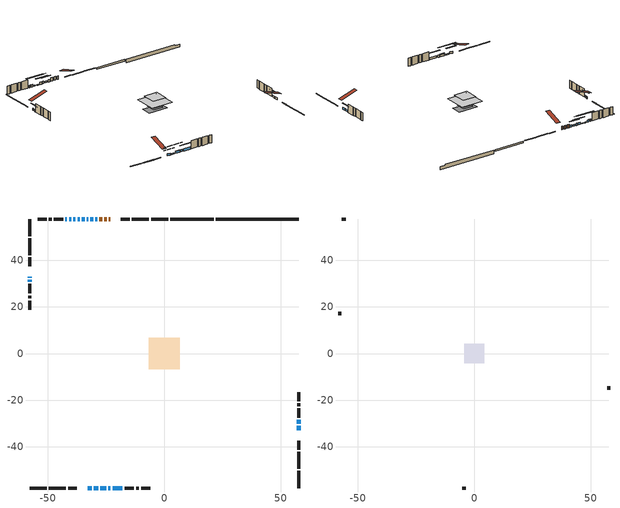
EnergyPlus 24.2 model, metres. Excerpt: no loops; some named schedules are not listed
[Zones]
conditioned space
 floor outside (Floor1 construction): -3.04,-3.04 -3.04,3.04 3.04,3.04 3.04,-3.04 z0.64
 floor adiabatic (Floor4 construction): -3.04,-3.04 -3.04,3.04 3.04,3.04 3.04,-3.04 z0.64
 floor adiabatic (AdiabaticFloorConstruction): -6.68,-6.68 -6.68,6.68 6.68,6.68 6.68,-6.68 z3.08
 floor foundation (Slab1 construction): -5.93,-2.99 -5.93,2.99 5.93,2.99 5.93,-2.99 z-1.49
 floor foundation (Slab2 construction): -3.04,-3.04 -3.04,3.04 3.04,3.04 3.04,-3.04 z-0.37
 wall outside (RimJoist1 construction): 1.67,57.78 -5.64,57.78 / -57.78,-57.78 -50.47,-57.78 / -57.78,57.78 -57.78,50.47 / 57.78,-57.78 57.78,-50.47 z0.64:0.94
 wall outside (RimJoist2 construction): -6.57,57.78 -13.88,57.78 / -49.54,-57.78 -42.23,-57.78 / -57.78,49.54 -57.78,42.23 / 57.78,-49.54 57.78,-42.23 z0.64:0.94
 wall outside (RimJoist3 construction): -14.81,57.78 -18.62,57.78 / -41.31,-57.78 -37.49,-57.78 / -57.78,41.31 -57.78,37.49 / 57.78,-41.31 57.78,-37.49 z0.64:0.94
 wall outside (AdiabaticWallConstruction 1): -23.14,57.78 -23.82,57.78 / -24.75,57.78 -25.78,57.78 / -26.71,57.78 -27.94,57.78 z0.64:2.67
 wall outside (AdiabaticWallConstruction): -57.78,32.97 -57.78,32.58 / 57.78,-32.97 57.78,-31.12 / -28.86,57.78 -29.61,57.78 / -23.99,-57.78 -23.12,-57.78 z0.64:1.86; 57.78,-30.19 57.78,-28.46 / -57.78,31.65 -57.78,30.79 / -32.97,-57.78 -31.24,-57.78 / -40.05,57.78 -40.92,57.78 / -27.51,-57.78 -24.92,-57.78 z0.64:1.81; -30.53,57.78 -31.7,57.78 z0.64:1.61; -32.63,57.78 -33.24,57.78 / -34.17,57.78 -35.39,57.78 / -22.19,-57.78 -17.97,-57.78 z0.64:1.96; -36.32,57.78 -37.26,57.78 / -38.18,57.78 -39.13,57.78 / -30.31,-57.78 -28.44,-57.78 z0.64:1.15; -41.84,57.78 -42.46,57.78 z0.64:1.66
 wall outside (Wall1 construction): -43.38,57.78 -47.4,57.78 / -17.04,-57.78 -13.03,-57.78 / -57.78,29.86 -57.78,25.84 / 57.78,-27.53 57.78,-23.51 z0.64:5.52
 wall outside (Wall2 construction): -48.33,57.78 -49.56,57.78 / -12.1,-57.78 -10.87,-57.78 / -57.78,24.91 -57.78,23.68 / 57.78,-22.58 57.78,-21.35 z0.64:5.52
 wall outside (Wall3 construction): -50.49,57.78 -54.37,57.78 / -9.94,-57.78 -6.06,-57.78 / -57.78,22.75 -57.78,18.88 / 57.78,-20.42 57.78,-16.55 z0.64:5.52
 wall foundation (FoundationWall1 construction): 22.12,57.78,-1.49 22.12,57.78,0.55 54.22,57.78,0.55 54.22,57.78,0.01 57.78,57.78,0.01 57.78,57.78,-1.49
 wall foundation (FoundationWall2 construction): 21.19,57.78 2.6,57.78 z-0.37:0.64
 window (WindowConstruction 10): -57.78,32.97 -57.78,32.58 z0.64:1.86
 window (WindowConstruction 12): 57.78,-32.97 57.78,-31.12 z0.64:1.86
 window (WindowConstruction 13): -28.86,57.78 -29.61,57.78 z0.64:1.86
 window (WindowConstruction 4): 57.78,-30.19 57.78,-28.46 z0.64:1.81
 window (WindowConstruction 5): -30.54,57.78 -31.7,57.78 z0.64:1.61
 window (WindowConstruction 6): -32.63,57.78 -33.24,57.78 z0.64:1.96
 window (WindowConstruction 7): -34.17,57.78 -35.39,57.78 z0.64:1.96
 window (WindowConstruction 8): -57.78,31.65 -57.78,30.79 z0.64:1.81
 window (WindowConstruction 9): -32.97,-57.78 -31.24,-57.78 z0.64:1.81
 window (WindowConstruction 14): -36.32,57.78 -37.26,57.78 z0.64:1.15
 window (WindowConstruction 15): -38.19,57.78 -39.12,57.78 z0.64:1.15
 window (WindowConstruction): -40.05,57.78 -40.92,57.78 z0.64:1.81
 window (WindowConstruction 16): -30.31,-57.78 -28.44,-57.78 z0.64:1.15
 window (WindowConstruction 1): -41.84,57.78 -42.45,57.78 z0.64:1.65
 window (WindowConstruction 2): -27.51,-57.78 -24.92,-57.78 z0.64:1.81
 window (WindowConstruction 11): -23.99,-57.78 -23.12,-57.78 z0.64:1.86
 window (WindowConstruction 3): -22.19,-57.78 -17.97,-57.78 z0.64:1.96
 door (Door): -23.14,57.78 -23.82,57.78 z0.64:2.67
 door (Door 1): -24.75,57.78 -25.78,57.78 z0.64:2.67
 door (Door 2): -26.71,57.78 -27.93,57.78 z0.64:2.67
 ceiling adiabatic (AdiabaticFloorConstruction): 6.68,-6.68 6.68,6.68 -6.68,6.68 -6.68,-6.68 z3.08
attic - vented
 floor to conditioned space (Floor2 construction Reversed): -4.21,-4.21 -4.21,4.21 4.21,4.21 4.21,-4.21 z5.52
 floor to conditioned space (Floor3 construction Reversed): -3.04,-3.04 -3.04,3.04 3.04,3.04 3.04,-3.04 z5.52
 wall outside (Wall4 construction): -55.3,57.78 -56.85,57.78 / -5.13,-57.78 -3.57,-57.78 / -57.78,17.95 -57.78,16.39 / 57.78,-15.62 57.78,-14.06 z0.64:5.52
 roof outside (Roof1 construction): -22.21,57.78,5.52 -22.21,47.66,8.89 -19.55,47.66,8.89 -19.55,57.78,5.52; -33.9,-57.78,5.52 -33.9,-47.66,8.89 -36.57,-47.66,8.89 -36.57,-57.78,5.52; -57.78,33.9,5.52 -47.66,33.9,8.89 -47.66,36.57,8.89 -57.78,36.57,5.52; 57.78,-33.9,5.52 47.66,-33.9,8.89 47.66,-36.57,8.89 57.78,-36.57,5.52
shading: 57.78,-25.88 57.78,-32.77 58.19,-32.77 58.19,-25.88 z4.39; -34.28,57.78 -27.96,57.78 -27.96,58.19 -34.28,58.19 z4.18; -35.82,57.78 -30.05,57.78 -30.05,58.19 -35.82,58.19 z4.54; -37.97,57.78 -31.59,57.78 -31.59,58.19 -37.97,58.19 z4.54; -57.78,28.21 -57.78,34.23 -58.19,34.23 -58.19,28.21 z4.39; -28.66,-57.78 -35.55,-57.78 -35.55,-58.19 -28.66,-58.19 z4.39; -42.37,57.78 -31.21,57.78 -31.21,58.19 -42.37,58.19 z6.26; -44.24,57.78 -33.07,57.78 -33.07,58.19 -44.24,58.19 z6.26; -41.12,57.78 -39.85,57.78 -39.85,58.19 -41.12,58.19 z2.01; -23.32,-57.78 -35.42,-57.78 -35.42,-58.19 -23.32,-58.19 z6.26; -42.66,57.78 -41.64,57.78 -41.64,58.19 -42.66,58.19 z1.86; -24.72,-57.78 -27.71,-57.78 -27.71,-58.19 -24.72,-58.19 z2.01; -15.4,-57.78 -24.77,-57.78 -24.77,-58.19 -15.4,-58.19 z4.54
[Building]
Building 1: Terrain=Suburbs
[Site:Location]
Montreal Intl AP_QC: Latitude {deg}=45.47; Longitude {deg}=-73.74; Time Zone {hr}=-5; Elevation {m}=36; Keep Site Location Information=Yes
[Site:GroundTemperature:Shallow]
2.07863, -0.316383, -0.508184, 0.628371, 5.19101, 9.73239, 13.6695, 16.1636, 16.3755, 14.347, 10.5102, 6.10817
[Site:WaterMainsTemperature]
Calculation Method=Schedule; Temperature Schedule=mains temperature schedule
[Material] Roughness=Rough; Thermal Absorptance=0.9
Name | Thickness {m} | Conductivity {W/m-K} | Density {kg/m3} | Specific Heat {J/kg-K} | Solar Absorptance | Visible Absorptance
asphalt or fiberglass shingles | 0.00635 | 0.162714 | 1121.4 | 1465.45 | 0.4 | 0.4
ceiling loosefill ins | 0.0846667 | 0.0480833 | 16.02 | 1046.75 | 0.7 | 0.7
ceiling loosefill ins 1 | 0.254 | 0.0480833 | 16.02 | 1046.75 | 0.7 | 0.7
ceiling stud and cavity | 0.1397 | 0.0959337 | 65.682 | 1177.47 | 0.7 | 0.7
ceiling stud and cavity 1 | 0.1397 | 0.184076 | 65.682 | 1177.47 | 0.7 | 0.7
concrete 4.0 in. | 0.1016 | 1.803125 | 2242.8 | 837.4 | 0.7 | 0.7
concrete 8.0 in. | 0.2032 | 1.803125 | 2242.8 | 837.4 | 0.7 | 0.7
door material | 0.04445 | 0.053851 | 512.64 | 1214.23 | 0.7 | 0.7
exterior vertical ins | 0.0490699 | 0.029427 | 32.04 | 1214.23 | 0.7 | 0.7
floor covering | 0.0127 | 0.0433444 | 54.468 | 1339.84 | 0.6 | 0.6
floor rigid ins; wall rigid ins | 0.051816 | 0.029427 | 32.04 | 1214.23 | 0.7 | 0.7
floor rigid ins 1; wall rigid ins 1 | 0.512978 | 0.029427 | 32.04 | 1214.23 | 0.7 | 0.7
floor stud and cavity | 0.1397 | 0.101689 | 92.3553 | 1139.71 | 0.7 | 0.7
floor stud and cavity 1 | 0.1397 | 0.117035 | 92.3553 | 1139.71 | 0.7 | 0.7
floor stud and cavity 2 | 0.1397 | 1.75129 | 37.0049 | 1207.88 | 0.7 | 0.7
furniture material conditioned space 1 | 0.1524 | 0.115458 | 640.8 | 1214.23 | 0.6 | 0.6
gypsum board | 0.0127 | 0.160291 | 801 | 837.4 | 0.6 | 0.6
gypsum board 1 | 0.0127 | 0.160291 | 801 | 837.4 | 0.7 | 0.7
osb sheathing 0.5 in. | 0.0127 | 0.115458 | 512.64 | 1214.23 | 0.7 | 0.7
osb sheathing 0.75 in. | 0.01905 | 0.115458 | 512.64 | 1214.23 | 0.7 | 0.7
osb sheathing 2.0 in. | 0.0508 | 0.115458 | 512.64 | 1214.23 | 0.7 | 0.7
rim joist stud and cavity | 0.0508 | 0.0451784 | 125.044 | 1163.47 | 0.6 | 0.6
rim joist stud and cavity 1 | 0.0508 | 0.271007 | 50.32683 | 1063.81 | 0.6 | 0.6
rim joist stud and cavity 2 | 0.0508 | 0.0279127 | 125.044 | 1163.47 | 0.6 | 0.6
wall stud and cavity | 0.1397 | 0.203435 | 139.0536 | 1170.24 | 0.7 | 0.7
wall stud and cavity 1 | 0.1397 | 0.179096 | 139.0536 | 1170.24 | 0.7 | 0.7
wall stud and cavity 2 | 0.1397 | 0.197362 | 139.0536 | 1170.24 | 0.7 | 0.7
wall stud and cavity 3 | 0.0889 | 6.9971 | 50.32683 | 1063.81 | 0.6 | 0.6
wall stud and cavity 4 | 0.0889 | 0.380278 | 52.3479 | 1209.89 | 0.7 | 0.7
wall stud and cavity 5 | 0.0889 | 0.391764 | 83.0341 | 1211.67 | 0.7 | 0.7
wood siding | 0.0254 | 0.102417 | 544.68 | 1172.36 | 0.4 | 0.4
wood siding 1 | 0.00254 | 0.102417 | 544.68 | 1172.36 | 0.4 | 0.4
wood siding 2; wood siding 3; wood siding 4 | 0.0254 | 0.102417 | 544.68 | 1172.36 | 0.7 | 0.7
[WindowMaterial:SimpleGlazingSystem]
Name | U-Factor {W/m2-K} | Solar Heat Gain Coefficient
WindowMaterial | 2.958238 | 0.57
WindowMaterial 1 | 2.992306 | 0.51
WindowMaterial 10 | 4.13188 | 0.66
WindowMaterial 11 | 3.04511 | 0.44
WindowMaterial 12 | 3.01275 | 0.48
WindowMaterial 2 | 2.90827 | 0.64
WindowMaterial 3 | 2.9219 | 0.62
WindowMaterial 4 | 2.95029 | 0.58
WindowMaterial 5 | 2.983789 | 0.53
WindowMaterial 6 | 2.93098 | 0.61
WindowMaterial 7 | 4.33629 | 0.65
WindowMaterial 8 | 4.09497 | 0.66
WindowMaterial 9 | 3.52206 | 0.71
[Construction]
AdiabaticFloorConstruction: floor stud and cavity 2, floor rigid ins 1, osb sheathing 0.75 in., floor covering
AdiabaticWallConstruction: wood siding 3, wall rigid ins 1, wall stud and cavity 4, gypsum board
AdiabaticWallConstruction 1: wood siding 4, wall rigid ins 1, wall stud and cavity 4, gypsum board
Door; Door 1; Door 2: door material
Floor1 construction: floor stud and cavity, floor rigid ins, osb sheathing 0.75 in., floor covering
Floor2 construction Reversed: gypsum board, ceiling stud and cavity, ceiling loosefill ins
Floor3 construction Reversed: gypsum board, ceiling stud and cavity 1, ceiling loosefill ins 1
Floor4 construction: floor stud and cavity 1, floor rigid ins, osb sheathing 0.75 in., floor covering
FoundationWall1 construction: concrete 8.0 in.
FoundationWall2 construction: concrete 8.0 in., gypsum board 1
furniture construction conditioned space 1: furniture material conditioned space 1
PartitionWallConstruction: gypsum board, wall stud and cavity 5, gypsum board
RimJoist1 construction: wood siding 2, osb sheathing 2.0 in., rim joist stud and cavity
RimJoist2 construction: wood siding 2, rim joist stud and cavity 1
RimJoist3 construction: wood siding 2, osb sheathing 2.0 in., rim joist stud and cavity 2
Roof1 construction: asphalt or fiberglass shingles
Slab1 construction; Slab2 construction: concrete 4.0 in.
Wall1 construction: wood siding, wall rigid ins, osb sheathing 0.5 in., wall stud and cavity, gypsum board
Wall2 construction: wood siding, wall rigid ins, osb sheathing 0.5 in., wall stud and cavity 1, gypsum board
Wall3 construction: wood siding, wall rigid ins, osb sheathing 0.5 in., wall stud and cavity 2, gypsum board
Wall4 construction: wood siding 1, wall stud and cavity 3
WindowConstruction; WindowConstruction 2; WindowConstruction 8: WindowMaterial
WindowConstruction 1: WindowMaterial 1
WindowConstruction 10: WindowMaterial 7
WindowConstruction 11: WindowMaterial 8
WindowConstruction 12: WindowMaterial 9
WindowConstruction 13: WindowMaterial 10
WindowConstruction 14; WindowConstruction 16: WindowMaterial 11
WindowConstruction 15: WindowMaterial 12
WindowConstruction 3: WindowMaterial 2
WindowConstruction 4; WindowConstruction 9: WindowMaterial 3
WindowConstruction 5: WindowMaterial 4
WindowConstruction 6: WindowMaterial 5
WindowConstruction 7: WindowMaterial 6
[Zone] Multiplier=1; Part of Total Floor Area=Yes
Name | Volume {m3}
attic - vented | 59.0801
conditioned space | 626.9
[Space]
Name | Zone | Volume {m3}
attic - vented 1 | attic - vented | 59.0801
conditioned space 1 | conditioned space | 626.9
[ZoneInfiltration:EffectiveLeakageArea]
infil attic - vented 1: Zone or Space=attic - vented 1; Schedule=Always On Discrete; Effective Air Leakage Area {cm2}=4316.4; Stack Coefficient=0.000573652; Wind Coefficient=1.61824e-05
[ZoneMixing]
whole house fan mix: Zone or Space=attic - vented; Schedule=Always On Continuous; Design Flow Rate Calculation Method=Flow/Zone; Design Flow Rate {m3/s}=0; Source Zone or Space=conditioned space
[SurfaceProperty:ExposedFoundationPerimeter] Exposed Perimeter Calculation Method=TotalExposedPerimeter
Name | Total Exposed Perimeter {m}
Slab1 | 35.662
Slab2 | 18.593
[InternalMass] Zone or ZoneList=conditioned space; Space or SpaceList=conditioned space 1
Name | Construction | Surface Area {m2}
furniture mass conditioned space 1 | furniture construction conditioned space 1 | 144.294
partition wall mass | PartitionWallConstruction | 323.672
[Lights]
interior lighting: Zone or ZoneList or Space or SpaceList=conditioned space 1; Schedule=interior lighting schedule; Design Level Calculation Method=LightingLevel; Lighting Level {W}=343.2; Return Air Fraction=0; Fraction Radiant=0.6; Fraction Visible=0.2; Fraction Replaceable=1
[People]
occupants: Zone or ZoneList or Space or SpaceList=conditioned space 1; Number of People Schedule=occupants schedule; Number of People Calculation Method=People; Number of People=3; Fraction Radiant=0.314171; Sensible Heat Fraction=0.56303; Activity Level Schedule=occupants activity schedule; Carbon Dioxide Generation Rate {m3/s-W}=0; Enable ASHRAE 55 Comfort Warnings=No; Mean Radiant Temperature Calculation Type=EnclosureAveraged
[ElectricEquipment] Zone or ZoneList or Space or SpaceList=conditioned space 1; Design Level Calculation Method=EquipmentLevel
Name | Schedule | Design Level {W} | Fraction Latent | Fraction Radiant | Fraction Lost
clothes dryer | clothes dryer schedule | 140.772 | 0.015 | 0.081 | 0.85
clothes washer | clothes washer schedule | 32.1985 | 0.03 | 0.162 | 0.7
cooking range | cooking range schedule | 215.147 | 0.08 | 0.432 | 0.2
dishwasher | dishwasher schedule | 66.8632 | 0.3 | 0.18 | 0.4
fridge | fridge schedule | 72.9452 | 0 | 0.6 | 0
mech vent house fan | mech vent house fan schedule | 0.95 | 0 | 0 | 1
mech vent house fan cfis | mech vent house fan cfis schedule | 0 | 0 | 0 | 0
misc plug loads | misc plug loads schedule | 494.7 | 0.045 | 0.513 | 0.1
whole house fan | Always On Discrete | 0 | 0 | 0 | 1
[OtherEquipment] Zone or ZoneList or Space or SpaceList=conditioned space 1; Design Level Calculation Method=EquipmentLevel
Name | Fuel Type | Schedule | Design Level {W} | Fraction Latent | Fraction Radiant | Fraction Lost
clothes dryer 1 | Electricity | clothes dryer schedule | 0 | 0.015 | 0.081 | 0.85
cooking range 1 | Electricity | cooking range schedule | 0 | 0.08 | 0.432 | 0.2
general water use latent | None | general water use schedule | 62.594 | 1 | 0 | 0
general water use sensible | None | general water use schedule | -61.6891 | 0 | 0.6 | 0
mech vent house fan latent load | None | Always On Discrete | 0 | 1 | 0 | 0
mech vent house fan sensible load | None | Always On Discrete | 0 | 0 | 0 | 0
water heater energy adjustment1 | Electricity | Always On Discrete | 0.01 | 0 | 0 | 1
[ZoneInfiltration:DesignFlowRate] Zone or ZoneList or Space or SpaceList=conditioned space 1; Schedule=Always On Discrete; Design Flow Rate Calculation Method=Flow/Zone; Design Flow Rate {m3/s}=0
infil flow; natural vent flow; whole house fan flow
[Foundation:Kiva] Initial Indoor Air Temperature {C}=18; Wall Depth Below Slab {m}=0.2032
Name | Wall Height Above Grade {m} | Custom Block Material Name 1 | Custom Block Depth 1 {m} | Custom Block X Position 1 {m} | Custom Block Z Position 1 {m}
Foundation Kiva 1 | 0.549981
Foundation Kiva 2 | 0.639989 | exterior vertical ins | 1.00999 | 0.2159 | 0
[Foundation:Kiva:Settings]
Soil Conductivity {W/m-K}=0.849921; Soil Density {kg/m3}=1842.3; Soil Specific Heat {J/kg-K}=418.7; Ground Solar Absorptivity=0.9; Ground Thermal Absorptivity=0.9; Ground Surface Roughness {m}=0.03; Far-Field Width {m}=40; Deep-Ground Boundary Condition=ZeroFlux; Deep-Ground Depth {m}=40; Minimum Cell Dimension {m}=0.2; Maximum Cell Growth Coefficient=3; Simulation Timestep=Timestep
[Exterior:Lights]
exterior lighting: Schedule=exterior lighting schedule; Design Level {W}=75.6
[Schedule:Constant]
Name | Hourly Value
Always On Continuous; mech vent house fan schedule; mech vent house fan cfis schedule; Always On Discrete | 1
occupants activity schedule | 117.228
fridge schedule | 0
[Schedule:Week:Daily]
interior lighting schedule Week Rule - Jan1-Jan27: interior lighting schedule day, interior lighting schedule day, interior lighting schedule day, interior lighting schedule day, interior lighting schedule day, interior lighting schedule day, interior lighting schedule day, interior lighting schedule default day, interior lighting schedule default day, interior lighting schedule default day, interior lighting schedule default day, interior lighting schedule default day
interior lighting schedule Week Rule - Jan28-Feb3: interior lighting schedule day, interior lighting schedule day, interior lighting schedule day, interior lighting schedule day, interior lighting schedule day 1, interior lighting schedule day 1, interior lighting schedule day 1, interior lighting schedule default day, interior lighting schedule default day, interior lighting schedule default day, interior lighting schedule default day, interior lighting schedule default day
interior lighting schedule Week Rule - Feb4-Feb24: interior lighting schedule day 1, interior lighting schedule day 1, interior lighting schedule day 1, interior lighting schedule day 1, interior lighting schedule day 1, interior lighting schedule day 1, interior lighting schedule day 1, interior lighting schedule default day, interior lighting schedule default day, interior lighting schedule default day, interior lighting schedule default day, interior lighting schedule default day
interior lighting schedule Week Rule - Feb25-Mar3: interior lighting schedule day 1, interior lighting schedule day 1, interior lighting schedule day 1, interior lighting schedule day 1, interior lighting schedule day 2, interior lighting schedule day 2, interior lighting schedule day 2, interior lighting schedule default day, interior lighting schedule default day, interior lighting schedule default day, interior lighting schedule default day, interior lighting schedule default day
interior lighting schedule Week Rule - Mar4-Mar31: interior lighting schedule day 2, interior lighting schedule day 2, interior lighting schedule day 2, interior lighting schedule day 2, interior lighting schedule day 2, interior lighting schedule day 2, interior lighting schedule day 2, interior lighting schedule default day, interior lighting schedule default day, interior lighting schedule default day, interior lighting schedule default day, interior lighting schedule default day
interior lighting schedule Week Rule - Apr1-Apr28: interior lighting schedule day 3, interior lighting schedule day 3, interior lighting schedule day 3, interior lighting schedule day 3, interior lighting schedule day 3, interior lighting schedule day 3, interior lighting schedule day 3, interior lighting schedule default day, interior lighting schedule default day, interior lighting schedule default day, interior lighting schedule default day, interior lighting schedule default day
interior lighting schedule Week Rule - Apr29-May5: interior lighting schedule day 3, interior lighting schedule day 3, interior lighting schedule day 4, interior lighting schedule day 4, interior lighting schedule day 4, interior lighting schedule day 4, interior lighting schedule day 4, interior lighting schedule default day, interior lighting schedule default day, interior lighting schedule default day, interior lighting schedule default day, interior lighting schedule default day
interior lighting schedule Week Rule - May6-May26: interior lighting schedule day 4, interior lighting schedule day 4, interior lighting schedule day 4, interior lighting schedule day 4, interior lighting schedule day 4, interior lighting schedule day 4, interior lighting schedule day 4, interior lighting schedule default day, interior lighting schedule default day, interior lighting schedule default day, interior lighting schedule default day, interior lighting schedule default day
interior lighting schedule Week Rule - May27-Jun2: interior lighting schedule day 4, interior lighting schedule day 4, interior lighting schedule day 4, interior lighting schedule day 4, interior lighting schedule day 4, interior lighting schedule day 5, interior lighting schedule day 5, interior lighting schedule default day, interior lighting schedule default day, interior lighting schedule default day, interior lighting schedule default day, interior lighting schedule default day
interior lighting schedule Week Rule - Jun3-Jun30: interior lighting schedule day 5, interior lighting schedule day 5, interior lighting schedule day 5, interior lighting schedule day 5, interior lighting schedule day 5, interior lighting schedule day 5, interior lighting schedule day 5, interior lighting schedule default day, interior lighting schedule default day, interior lighting schedule default day, interior lighting schedule default day, interior lighting schedule default day
interior lighting schedule Week Rule - Jul1-Jul28: interior lighting schedule day 6, interior lighting schedule day 6, interior lighting schedule day 6, interior lighting schedule day 6, interior lighting schedule day 6, interior lighting schedule day 6, interior lighting schedule day 6, interior lighting schedule default day, interior lighting schedule default day, interior lighting schedule default day, interior lighting schedule default day, interior lighting schedule default day
interior lighting schedule Week Rule - Jul29-Aug4: interior lighting schedule day 6, interior lighting schedule day 6, interior lighting schedule day 6, interior lighting schedule day 7, interior lighting schedule day 7, interior lighting schedule day 7, interior lighting schedule day 7, interior lighting schedule default day, interior lighting schedule default day, interior lighting schedule default day, interior lighting schedule default day, interior lighting schedule default day
interior lighting schedule Week Rule - Aug5-Aug25: interior lighting schedule day 7, interior lighting schedule day 7, interior lighting schedule day 7, interior lighting schedule day 7, interior lighting schedule day 7, interior lighting schedule day 7, interior lighting schedule day 7, interior lighting schedule default day, interior lighting schedule default day, interior lighting schedule default day, interior lighting schedule default day, interior lighting schedule default day
interior lighting schedule Week Rule - Aug26-Sep1: interior lighting schedule day 7, interior lighting schedule day 7, interior lighting schedule day 7, interior lighting schedule day 7, interior lighting schedule day 7, interior lighting schedule day 7, interior lighting schedule day 8, interior lighting schedule default day, interior lighting schedule default day, interior lighting schedule default day, interior lighting schedule default day, interior lighting schedule default day
interior lighting schedule Week Rule - Sep2-Sep29: interior lighting schedule day 8, interior lighting schedule day 8, interior lighting schedule day 8, interior lighting schedule day 8, interior lighting schedule day 8, interior lighting schedule day 8, interior lighting schedule day 8, interior lighting schedule default day, interior lighting schedule default day, interior lighting schedule default day, interior lighting schedule default day, interior lighting schedule default day
interior lighting schedule Week Rule - Sep30-Oct6: interior lighting schedule day 8, interior lighting schedule day 9, interior lighting schedule day 9, interior lighting schedule day 9, interior lighting schedule day 9, interior lighting schedule day 9, interior lighting schedule day 9, interior lighting schedule default day, interior lighting schedule default day, interior lighting schedule default day, interior lighting schedule default day, interior lighting schedule default day
interior lighting schedule Week Rule - Oct7-Oct27: interior lighting schedule day 9, interior lighting schedule day 9, interior lighting schedule day 9, interior lighting schedule day 9, interior lighting schedule day 9, interior lighting schedule day 9, interior lighting schedule day 9, interior lighting schedule default day, interior lighting schedule default day, interior lighting schedule default day, interior lighting schedule default day, interior lighting schedule default day
interior lighting schedule Week Rule - Oct28-Nov3: interior lighting schedule day 9, interior lighting schedule day 9, interior lighting schedule day 9, interior lighting schedule day 9, interior lighting schedule day 10, interior lighting schedule day 10, interior lighting schedule day 10, interior lighting schedule default day, interior lighting schedule default day, interior lighting schedule default day, interior lighting schedule default day, interior lighting schedule default day
interior lighting schedule Week Rule - Nov4-Nov24: interior lighting schedule day 10, interior lighting schedule day 10, interior lighting schedule day 10, interior lighting schedule day 10, interior lighting schedule day 10, interior lighting schedule day 10, interior lighting schedule day 10, interior lighting schedule default day, interior lighting schedule default day, interior lighting schedule default day, interior lighting schedule default day, interior lighting schedule default day
interior lighting schedule Week Rule - Nov25-Dec1: interior lighting schedule day 10, interior lighting schedule day 10, interior lighting schedule day 10, interior lighting schedule day 10, interior lighting schedule day 10, interior lighting schedule day 10, interior lighting schedule day 11, interior lighting schedule default day, interior lighting schedule default day, interior lighting schedule default day, interior lighting schedule default day, interior lighting schedule default day
interior lighting schedule Week Rule - Dec2-Dec31: interior lighting schedule day 11, interior lighting schedule day 11, interior lighting schedule day 11, interior lighting schedule day 11, interior lighting schedule day 11, interior lighting schedule day 11, interior lighting schedule day 11, interior lighting schedule default day, interior lighting schedule default day, interior lighting schedule default day, interior lighting schedule default day, interior lighting schedule default day
occupants schedule Week Rule - Jan1-Dec31: occupants schedule day, occupants schedule day, occupants schedule day, occupants schedule day, occupants schedule day, occupants schedule day, occupants schedule day, occupants schedule default day, occupants schedule default day, occupants schedule default day, occupants schedule default day, occupants schedule default day
clothes dryer schedule Week Rule - Jan1-Dec31: clothes dryer schedule day, clothes dryer schedule day, clothes dryer schedule day, clothes dryer schedule day, clothes dryer schedule day, clothes dryer schedule day, clothes dryer schedule day, clothes dryer schedule default day, clothes dryer schedule default day, clothes dryer schedule default day, clothes dryer schedule default day, clothes dryer schedule default day
clothes washer schedule Week Rule - Jan1-Dec31: clothes washer schedule day, clothes washer schedule day, clothes washer schedule day, clothes washer schedule day, clothes washer schedule day, clothes washer schedule day, clothes washer schedule day, clothes washer schedule default day, clothes washer schedule default day, clothes washer schedule default day, clothes washer schedule default day, clothes washer schedule default day
cooking range schedule Week Rule - Jan1-Dec31: cooking range schedule day, cooking range schedule day, cooking range schedule day, cooking range schedule day, cooking range schedule day, cooking range schedule day, cooking range schedule day, cooking range schedule default day, cooking range schedule default day, cooking range schedule default day, cooking range schedule default day, cooking range schedule default day
dishwasher schedule Week Rule - Jan1-Dec31: dishwasher schedule day, dishwasher schedule day, dishwasher schedule day, dishwasher schedule day, dishwasher schedule day, dishwasher schedule day, dishwasher schedule day, dishwasher schedule default day, dishwasher schedule default day, dishwasher schedule default day, dishwasher schedule default day, dishwasher schedule default day
misc plug loads schedule Week Rule - Jan1-Dec31: misc plug loads schedule day, misc plug loads schedule day, misc plug loads schedule day, misc plug loads schedule day, misc plug loads schedule day, misc plug loads schedule day, misc plug loads schedule day, misc plug loads schedule default day, misc plug loads schedule default day, misc plug loads schedule default day, misc plug loads schedule default day, misc plug loads schedule default day
general water use schedule Week Rule - Jan1-Dec31: general water use schedule day, general water use schedule day, general water use schedule day, general water use schedule day, general water use schedule day, general water use schedule day, general water use schedule day, general water use schedule default day, general water use schedule default day, general water use schedule default day, general water use schedule default day, general water use schedule default day
exterior lighting schedule Week Rule - Jan1-Jan27: exterior lighting schedule day, exterior lighting schedule day, exterior lighting schedule day, exterior lighting schedule day, exterior lighting schedule day, exterior lighting schedule day, exterior lighting schedule day, exterior lighting schedule default day, exterior lighting schedule default day, exterior lighting schedule default day, exterior lighting schedule default day, exterior lighting schedule default day
exterior lighting schedule Week Rule - Jan28-Feb3: exterior lighting schedule day, exterior lighting schedule day, exterior lighting schedule day, exterior lighting schedule day, exterior lighting schedule day 1, exterior lighting schedule day 1, exterior lighting schedule day 1, exterior lighting schedule default day, exterior lighting schedule default day, exterior lighting schedule default day, exterior lighting schedule default day, exterior lighting schedule default day
exterior lighting schedule Week Rule - Feb4-Feb24: exterior lighting schedule day 1, exterior lighting schedule day 1, exterior lighting schedule day 1, exterior lighting schedule day 1, exterior lighting schedule day 1, exterior lighting schedule day 1, exterior lighting schedule day 1, exterior lighting schedule default day, exterior lighting schedule default day, exterior lighting schedule default day, exterior lighting schedule default day, exterior lighting schedule default day
exterior lighting schedule Week Rule - Feb25-Mar3: exterior lighting schedule day 1, exterior lighting schedule day 1, exterior lighting schedule day 1, exterior lighting schedule day 1, exterior lighting schedule day 2, exterior lighting schedule day 2, exterior lighting schedule day 2, exterior lighting schedule default day, exterior lighting schedule default day, exterior lighting schedule default day, exterior lighting schedule default day, exterior lighting schedule default day
exterior lighting schedule Week Rule - Mar4-Mar31: exterior lighting schedule day 2, exterior lighting schedule day 2, exterior lighting schedule day 2, exterior lighting schedule day 2, exterior lighting schedule day 2, exterior lighting schedule day 2, exterior lighting schedule day 2, exterior lighting schedule default day, exterior lighting schedule default day, exterior lighting schedule default day, exterior lighting schedule default day, exterior lighting schedule default day
exterior lighting schedule Week Rule - Apr1-Apr28: exterior lighting schedule day 3, exterior lighting schedule day 3, exterior lighting schedule day 3, exterior lighting schedule day 3, exterior lighting schedule day 3, exterior lighting schedule day 3, exterior lighting schedule day 3, exterior lighting schedule default day, exterior lighting schedule default day, exterior lighting schedule default day, exterior lighting schedule default day, exterior lighting schedule default day
exterior lighting schedule Week Rule - Apr29-May5: exterior lighting schedule day 3, exterior lighting schedule day 3, exterior lighting schedule day 4, exterior lighting schedule day 4, exterior lighting schedule day 4, exterior lighting schedule day 4, exterior lighting schedule day 4, exterior lighting schedule default day, exterior lighting schedule default day, exterior lighting schedule default day, exterior lighting schedule default day, exterior lighting schedule default day
exterior lighting schedule Week Rule - May6-May26: exterior lighting schedule day 4, exterior lighting schedule day 4, exterior lighting schedule day 4, exterior lighting schedule day 4, exterior lighting schedule day 4, exterior lighting schedule day 4, exterior lighting schedule day 4, exterior lighting schedule default day, exterior lighting schedule default day, exterior lighting schedule default day, exterior lighting schedule default day, exterior lighting schedule default day
exterior lighting schedule Week Rule - May27-Jun2: exterior lighting schedule day 4, exterior lighting schedule day 4, exterior lighting schedule day 4, exterior lighting schedule day 4, exterior lighting schedule day 4, exterior lighting schedule day 5, exterior lighting schedule day 5, exterior lighting schedule default day, exterior lighting schedule default day, exterior lighting schedule default day, exterior lighting schedule default day, exterior lighting schedule default day
exterior lighting schedule Week Rule - Jun3-Jun30: exterior lighting schedule day 5, exterior lighting schedule day 5, exterior lighting schedule day 5, exterior lighting schedule day 5, exterior lighting schedule day 5, exterior lighting schedule day 5, exterior lighting schedule day 5, exterior lighting schedule default day, exterior lighting schedule default day, exterior lighting schedule default day, exterior lighting schedule default day, exterior lighting schedule default day
exterior lighting schedule Week Rule - Jul1-Jul28: exterior lighting schedule day 6, exterior lighting schedule day 6, exterior lighting schedule day 6, exterior lighting schedule day 6, exterior lighting schedule day 6, exterior lighting schedule day 6, exterior lighting schedule day 6, exterior lighting schedule default day, exterior lighting schedule default day, exterior lighting schedule default day, exterior lighting schedule default day, exterior lighting schedule default day
exterior lighting schedule Week Rule - Jul29-Aug4: exterior lighting schedule day 6, exterior lighting schedule day 6, exterior lighting schedule day 6, exterior lighting schedule day 7, exterior lighting schedule day 7, exterior lighting schedule day 7, exterior lighting schedule day 7, exterior lighting schedule default day, exterior lighting schedule default day, exterior lighting schedule default day, exterior lighting schedule default day, exterior lighting schedule default day
[Schedule:Year]
interior lighting schedule: interior lighting schedule Week Rule - Jan1-Jan27, 1, 1, 1, 27, interior lighting schedule Week Rule - Jan28-Feb3, 1, 28, 2, 3, interior lighting schedule Week Rule - Feb4-Feb24, 2, 4, 2, 24, interior lighting schedule Week Rule - Feb25-Mar3, 2, 25, 3, 3, interior lighting schedule Week Rule - Mar4-Mar31, 3, 4, 3, 31, interior lighting schedule Week Rule - Apr1-Apr28, 4, 1, 4, 28, interior lighting schedule Week Rule - Apr29-May5, 4, 29, 5, 5, interior lighting schedule Week Rule - May6-May26, 5, 6, 5, 26, interior lighting schedule Week Rule - May27-Jun2, 5, 27, 6, 2, interior lighting schedule Week Rule - Jun3-Jun30, 6, 3, 6, 30, interior lighting schedule Week Rule - Jul1-Jul28, 7, 1, 7, 28, interior lighting schedule Week Rule - Jul29-Aug4, 7, 29, 8, 4, interior lighting schedule Week Rule - Aug5-Aug25, 8, 5, 8, 25, interior lighting schedule Week Rule - Aug26-Sep1, 8, 26, 9, 1, interior lighting schedule Week Rule - Sep2-Sep29, 9, 2, 9, 29, interior lighting schedule Week Rule - Sep30-Oct6, 9, 30, 10, 6, interior lighting schedule Week Rule - Oct7-Oct27, 10, 7, 10, 27, interior lighting schedule Week Rule - Oct28-Nov3, 10, 28, 11, 3, interior lighting schedule Week Rule - Nov4-Nov24, 11, 4, 11, 24, interior lighting schedule Week Rule - Nov25-Dec1, 11, 25, 12, 1, interior lighting schedule Week Rule - Dec2-Dec31, 12, 2, 12, 31
occupants schedule: occupants schedule Week Rule - Jan1-Dec31, 1, 1, 12, 31
clothes dryer schedule: clothes dryer schedule Week Rule - Jan1-Dec31, 1, 1, 12, 31
clothes washer schedule: clothes washer schedule Week Rule - Jan1-Dec31, 1, 1, 12, 31
cooking range schedule: cooking range schedule Week Rule - Jan1-Dec31, 1, 1, 12, 31
dishwasher schedule: dishwasher schedule Week Rule - Jan1-Dec31, 1, 1, 12, 31
misc plug loads schedule: misc plug loads schedule Week Rule - Jan1-Dec31, 1, 1, 12, 31
general water use schedule: general water use schedule Week Rule - Jan1-Dec31, 1, 1, 12, 31
exterior lighting schedule: exterior lighting schedule Week Rule - Jan1-Jan27, 1, 1, 1, 27, exterior lighting schedule Week Rule - Jan28-Feb3, 1, 28, 2, 3, exterior lighting schedule Week Rule - Feb4-Feb24, 2, 4, 2, 24, exterior lighting schedule Week Rule - Feb25-Mar3, 2, 25, 3, 3, exterior lighting schedule Week Rule - Mar4-Mar31, 3, 4, 3, 31, exterior lighting schedule Week Rule - Apr1-Apr28, 4, 1, 4, 28, exterior lighting schedule Week Rule - Apr29-May5, 4, 29, 5, 5, exterior lighting schedule Week Rule - May6-May26, 5, 6, 5, 26, exterior lighting schedule Week Rule - May27-Jun2, 5, 27, 6, 2, exterior lighting schedule Week Rule - Jun3-Jun30, 6, 3, 6, 30, exterior lighting schedule Week Rule - Jul1-Jul28, 7, 1, 7, 28, exterior lighting schedule Week Rule - Jul29-Aug4, 7, 29, 8, 4, exterior lighting schedule Week Rule - Aug5-Aug25, 8, 5, 8, 25, exterior lighting schedule Week Rule - Aug26-Sep1, 8, 26, 9, 1, exterior lighting schedule Week Rule - Sep2-Sep29, 9, 2, 9, 29, exterior lighting schedule Week Rule - Sep30-Oct6, 9, 30, 10, 6, exterior lighting schedule Week Rule - Oct7-Oct27, 10, 7, 10, 27, exterior lighting schedule Week Rule - Oct28-Nov3, 10, 28, 11, 3, exterior lighting schedule Week Rule - Nov4-Nov24, 11, 4, 11, 24, exterior lighting schedule Week Rule - Nov25-Dec1, 11, 25, 12, 1, exterior lighting schedule Week Rule - Dec2-Dec31, 12, 2, 12, 31
[Schedule:Compact]
mains temperature schedule: Through: 01/01, For: AllDays, Until: 24:00, 6.56833, Through: 01/02, For: AllDays, Until: 24:00, 6.48722, Through: 01/03, For: AllDays, Until: 24:00, 6.40722, Through: 01/04, For: AllDays, Until: 24:00, 6.32889, Through: 01/05, For: AllDays, Until: 24:00, 6.25167, Through: 01/06, For: AllDays, Until: 24:00, 6.17611, Through: 01/07, For: AllDays, Until: 24:00, 6.10222, Through: 01/08, For: AllDays, Until: 24:00, 6.02944, Through: 01/09, For: AllDays, Until: 24:00, 5.95833, Through: 01/10, For: AllDays, Until: 24:00, 5.88889, Through: 01/11, For: AllDays, Until: 24:00, 5.82056, Through: 01/12, For: AllDays, Until: 24:00, 5.75444, Through: 01/13, For: AllDays, Until: 24:00, 5.68944, Through: 01/14, For: AllDays, Until: 24:00, 5.62611, Through: 01/15, For: AllDays, Until: 24:00, 5.56444, Through: 01/16, For: AllDays, Until: 24:00, 5.50444, Through: 01/17, For: AllDays, Until: 24:00, 5.44611, Through: 01/18, For: AllDays, Until: 24:00, 5.38944, Through: 01/19, For: AllDays, Until: 24:00, 5.33389, Through: 01/20, For: AllDays, Until: 24:00, 5.28111, Through: 01/21, For: AllDays, Until: 24:00, 5.22944, Through: 01/22, For: AllDays, Until: 24:00, 5.17944, Through: 01/23, For: AllDays, Until: 24:00, 5.13111, Through: 01/24, For: AllDays, Until: 24:00, 5.085, Through: 01/25, For: AllDays, Until: 24:00, 5.04056, Through: 01/26, For: AllDays, Until: 24:00, 4.99778, Through: 01/27, For: AllDays, Until: 24:00, 4.95667, Through: 01/28, For: AllDays, Until: 24:00, 4.91778, Through: 01/29, For: AllDays, Until: 24:00, 4.88056, Through: 01/30, For: AllDays, Until: 24:00, 4.845, Through: 01/31, For: AllDays, Until: 24:00, 4.81167, Through: 02/01, For: AllDays, Until: 24:00, 4.77944, Through: 02/02, For: AllDays, Until: 24:00, 4.75, Through: 02/03, For: AllDays, Until: 24:00, 4.72167, Through: 02/04, For: AllDays, Until: 24:00, 4.69611, Through: 02/05, For: AllDays, Until: 24:00, 4.67167, Through: 02/06, For: AllDays, Until: 24:00, 4.64944, Through: 02/07, For: AllDays, Until: 24:00, 4.62889, Through: 02/08, For: AllDays, Until: 24:00, 4.61056, Through: 02/09, For: AllDays, Until: 24:00, 4.59389, Through: 02/10, For: AllDays, Until: 24:00, 4.57944, Through: 02/11, For: AllDays, Until: 24:00, 4.56667, Through: 02/12, For: AllDays, Until: 24:00, 4.55611, Through: 02/13, For: AllDays, Until: 24:00, 4.54722, Through: 02/14, For: AllDays, Until: 24:00, 4.54056, Through: 02/15, For: AllDays, Until: 24:00, 4.53556, Through: 02/16, For: AllDays, Until: 24:00, 4.53278, Through: 02/17, For: AllDays, Until: 24:00, 4.53167, Through: 02/18, For: AllDays, Until: 24:00, 4.53278, Through: 02/19, For: AllDays, Until: 24:00, 4.53556, Through: 02/20, For: AllDays, Until: 24:00, 4.54056, Through: 02/21, For: AllDays, Until: 24:00, 4.54722, Through: 02/22, For: AllDays, Until: 24:00, 4.55611, Through: 02/23, For: AllDays, Until: 24:00, 4.56667, Through: 02/24, For: AllDays, Until: 24:00, 4.57944, Through: 02/25, For: AllDays, Until: 24:00, 4.59389, Through: 02/26, For: AllDays, Until: 24:00, 4.61056, Through: 02/27, For: AllDays, Until: 24:00, 4.62889, Through: 02/28, For: AllDays, Until: 24:00, 4.64889, Through: 03/01, For: AllDays, Until: 24:00, 4.67111, Through: 03/02, For: AllDays, Until: 24:00, 4.69556, Through: 03/03, For: AllDays, Until: 24:00, 4.72167, Through: 03/04, For: AllDays, Until: 24:00, 4.74944, Through: 03/05, For: AllDays, Until: 24:00, 4.77944, Through: 03/06, For: AllDays, Until: 24:00, 4.81111, Through: 03/07, For: AllDays, Until: 24:00, 4.84444, Through: 03/08, For: AllDays, Until: 24:00, 4.88, Through: 03/09, For: AllDays, Until: 24:00, 4.91722, Through: 03/10, For: AllDays, Until: 24:00, 4.95611, Through: 03/11, For: AllDays, Until: 24:00, 4.99722, Through: 03/12, For: AllDays, Until: 24:00, 5.04, Through: 03/13, For: AllDays, Until: 24:00, 5.08444, Through: 03/14, For: AllDays, Until: 24:00, 5.13056, Through: 03/15, For: AllDays, Until: 24:00, 5.17889, Through: 03/16, For: AllDays, Until: 24:00, 5.22833, Through: 03/17, For: AllDays, Until: 24:00, 5.28, Through: 03/18, For: AllDays, Until: 24:00, 5.33333, Through: 03/19, For: AllDays, Until: 24:00, 5.38833, Through: 03/20, For: AllDays, Until: 24:00, 5.445, Through: 03/21, For: AllDays, Until: 24:00, 5.50333, Through: 03/22, For: AllDays, Until: 24:00, 5.56333, Through: 03/23, For: AllDays, Until: 24:00, 5.625, Through: 03/24, For: AllDays, Until: 24:00, 5.68833, Through: 03/25, For: AllDays, Until: 24:00, 5.75333, Through: 03/26, For: AllDays, Until: 24:00, 5.81944, Through: 03/27, For: AllDays, Until: 24:00, 5.88778, Through: 03/28, For: AllDays, Until: 24:00, 5.95722, Through: 03/29, For: AllDays, Until: 24:00, 6.02833, Through: 03/30, For: AllDays, Until: 24:00, 6.10111, Through: 03/31, For: AllDays, Until: 24:00, 6.175, Through: 04/01, For: AllDays, Until: 24:00, 6.25056, Through: 04/02, For: AllDays, Until: 24:00, 6.32778, Through: 04/03, For: AllDays, Until: 24:00, 6.40611, Through: 04/04, For: AllDays, Until: 24:00, 6.48556, Through: 04/05, For: AllDays, Until: 24:00, 6.56722, Through: 04/06, For: AllDays, Until: 24:00, 6.64944, Through: 04/07, For: AllDays, Until: 24:00, 6.73333, Through: 04/08, For: AllDays, Until: 24:00, 6.81833, Through: 04/09, For: AllDays, Until: 24:00, 6.905, Through: 04/10, For: AllDays, Until: 24:00, 6.99278, Through: 04/11, For: AllDays, Until: 24:00, 7.08111, Through: 04/12, For: AllDays, Until: 24:00, 7.17167, Through: 04/13, For: AllDays, Until: 24:00, 7.26278, Through: 04/14, For: AllDays, Until: 24:00, 7.355, Through: 04/15, For: AllDays, Until: 24:00, 7.44833, Through: 04/16, For: AllDays, Until: 24:00, 7.54278, Through: 04/17, For: AllDays, Until: 24:00, 7.63889, Through: 04/18, For: AllDays, Until: 24:00, 7.735, Through: 04/19, For: AllDays, Until: 24:00, 7.83278, Through: 04/20, For: AllDays, Until: 24:00, 7.93167, Through: 04/21, For: AllDays, Until: 24:00, 8.03111, Through: 04/22, For: AllDays, Until: 24:00, 8.13167, Through: 04/23, For: AllDays, Until: 24:00, 8.23278, Through: 04/24, For: AllDays, Until: 24:00, 8.335, Through: 04/25, For: AllDays, Until: 24:00, 8.43778, Through: 04/26, For: AllDays, Until: 24:00, 8.54167, Through: 04/27, For: AllDays, Until: 24:00, 8.64611, Through: 04/28, For: AllDays, Until: 24:00, 8.75167, Through: 04/29, For: AllDays, Until: 24:00, 8.85778, Through: 04/30, For: AllDays, Until: 24:00, 8.96444, Through: 05/01, For: AllDays, Until: 24:00, 9.07167, Through: 05/02, For: AllDays, Until: 24:00, 9.17944, Through: 05/03, For: AllDays, Until: 24:00, 9.28778, Through: 05/04, For: AllDays, Until: 24:00, 9.39667, Through: 05/05, For: AllDays, Until: 24:00, 9.50667, Through: 05/06, For: AllDays, Until: 24:00, 9.61667, Through: 05/07, For: AllDays, Until: 24:00, 9.72667, Through: 05/08, For: AllDays, Until: 24:00, 9.83778, Through: 05/09, For: AllDays, Until: 24:00, 9.94889, Through: 05/10, For: AllDays, Until: 24:00, 10.0606, Through: 05/11, For: AllDays, Until: 24:00, 10.1722, Through: 05/12, For: AllDays, Until: 24:00, 10.2844, Through: 05/13, For: AllDays, Until: 24:00, 10.3967, Through: 05/14, For: AllDays, Until: 24:00, 10.5094, Through: 05/15, For: AllDays, Until: 24:00, 10.6222, Through: 05/16, For: AllDays, Until: 24:00, 10.735, Through: 05/17, For: AllDays, Until: 24:00, 10.8478, Through: 05/18, For: AllDays, Until: 24:00, 10.9611, Through: 05/19, For: AllDays, Until: 24:00, 11.0744, Through: 05/20, For: AllDays, Until: 24:00, 11.1872, Through: 05/21, For: AllDays, Until: 24:00, 11.3006, Through: 05/22, For: AllDays, Until: 24:00, 11.4133, Through: 05/23, For: AllDays, Until: 24:00, 11.5267, Through: 05/24, For: AllDays, Until: 24:00, 11.6394, Through: 05/25, For: AllDays, Until: 24:00, 11.7522, Through: 05/26, For: AllDays, Until: 24:00, 11.8644, Through: 05/27, For: AllDays, Until: 24:00, 11.9767, Through: 05/28, For: AllDays, Until: 24:00, 12.0889, Through: 05/29, For: AllDays, Until: 24:00, 12.2006, Through: 05/30, For: AllDays, Until: 24:00, 12.3122, Through: 05/31, For: AllDays, Until: 24:00, 12.4228, Through: 06/01, For: AllDays, Until: 24:00, 12.5339, Through: 06/02, For: AllDays, Until: 24:00, 12.6439, Through: 06/03, For: AllDays, Until: 24:00, 12.7539, Through: 06/04, For: AllDays, Until: 24:00, 12.8628, Through: 06/05, For: AllDays, Until: 24:00, 12.9717, Through: 06/06, For: AllDays, Until: 24:00, 13.08, Through: 06/07, For: AllDays, Until: 24:00, 13.1878, Through: 06/08, For: AllDays, Until: 24:00, 13.2944, Through: 06/09, For: AllDays, Until: 24:00, 13.4011, Through: 06/10, For: AllDays, Until: 24:00, 13.5067, Through: 06/11, For: AllDays, Until: 24:00, 13.6117, Through: 06/12, For: AllDays, Until: 24:00, 13.7156, Through: 06/13, For: AllDays, Until: 24:00, 13.8194, Through: 06/14, For: AllDays, Until: 24:00, 13.9222, Through: 06/15, For: AllDays, Until: 24:00, 14.0239, Through: 06/16, For: AllDays, Until: 24:00, 14.125, Through: 06/17, For: AllDays, Until: 24:00, 14.225, Through: 06/18, For: AllDays, Until: 24:00, 14.3239, Through: 06/19, For: AllDays, Until: 24:00, 14.4222, Through: 06/20, For: AllDays, Until: 24:00, 14.5194, Through: 06/21, For: AllDays, Until: 24:00, 14.6156, Through: 06/22, For: AllDays, Until: 24:00, 14.7106, Through: 06/23, For: AllDays, Until: 24:00, 14.805, Through: 06/24, For: AllDays, Until: 24:00, 14.8978, Through: 06/25, For: AllDays, Until: 24:00, 14.9894, Through: 06/26, For: AllDays, Until: 24:00, 15.0806, Through: 06/27, For: AllDays, Until: 24:00, 15.17, Through: 06/28, For: AllDays, Until: 24:00, 15.2583, Through: 06/29, For: AllDays, Until: 24:00, 15.3456, Through: 06/30, For: AllDays, Until: 24:00, 15.4311, Through: 07/01, For: AllDays, Until: 24:00, 15.5161, Through: 07/02, For: AllDays, Until: 24:00, 15.5989, Through: 07/03, For: AllDays, Until: 24:00, 15.6811, Through: 07/04, For: AllDays, Until: 24:00, 15.7617, Through: 07/05, For: AllDays, Until: 24:00, 15.8411, Through: 07/06, For: AllDays, Until: 24:00, 15.9189, Through: 07/07, For: AllDays, Until: 24:00, 15.995, Through: 07/08, For: AllDays, Until: 24:00, 16.07, Through: 07/09, For: AllDays, Until: 24:00, 16.1433, Through: 07/10, For: AllDays, Until: 24:00, 16.2156, Through: 07/11, For: AllDays, Until: 24:00, 16.2861, Through: 07/12, For: AllDays, Until: 24:00, 16.355, Through: 07/13, For: AllDays, Until: 24:00, 16.4222, Through: 07/14, For: AllDays, Until: 24:00, 16.4878, Through: 07/15, For: AllDays, Until: 24:00, 16.5522, Through: 07/16, For: AllDays, Until: 24:00, 16.615, Through: 07/17, For: AllDays, Until: 24:00, 16.6756, Through: 07/18, For: AllDays, Until: 24:00, 16.735, Through: 07/19, For: AllDays, Until: 24:00, 16.7928, Through: 07/20, For: AllDays, Until: 24:00, 16.8489, Through: 07/21, For: AllDays, Until: 24:00, 16.9028, Through: 07/22, For: AllDays, Until: 24:00, 16.9556, Through: 07/23, For: AllDays, Until: 24:00, 17.0061, Through: 07/24, For: AllDays, Until: 24:00, 17.0556, Through: 07/25, For: AllDays, Until: 24:00, 17.1028, Through: 07/26, For: AllDays, Until: 24:00, 17.1483, Through: 07/27, For: AllDays, Until: 24:00, 17.1917, Through: 07/28, For: AllDays, Until: 24:00, 17.2339, Through: 07/29, For: AllDays, Until: 24:00, 17.2739, Through: 07/30, For: AllDays, Until: 24:00, 17.3122, Through: 07/31, For: AllDays, Until: 24:00, 17.3489, Through: 08/01, For: AllDays, Until: 24:00, 17.3833, Through: 08/02, For: AllDays, Until: 24:00, 17.4161, Through: 08/03, For: AllDays, Until: 24:00, 17.4467, Through: 08/04, For: AllDays, Until: 24:00, 17.4761, Through: 08/05, For: AllDays, Until: 24:00, 17.5028, Through: 08/06, For: AllDays, Until: 24:00, 17.5283, Through: 08/07, For: AllDays, Until: 24:00, 17.5517, Through: 08/08, For: AllDays, Until: 24:00, 17.5728, Through: 08/09, For: AllDays, Until: 24:00, 17.5922, Through: 08/10, For: AllDays, Until: 24:00, 17.61, Through: 08/11, For: AllDays, Until: 24:00, 17.6256, Through: 08/12, For: AllDays, Until: 24:00, 17.6394, Through: 08/13, For: AllDays, Until: 24:00, 17.6511, Through: 08/14, For: AllDays, Until: 24:00, 17.6611, Through: 08/15, For: AllDays, Until: 24:00, 17.6689, Through: 08/16, For: AllDays, Until: 24:00, 17.675, Through: 08/17, For: AllDays, Until: 24:00, 17.6789, Through: 08/18, For: AllDays, Until: 24:00, 17.6811, Through: 08/19, For: AllDays, Until: 24:00, 17.6811, Through: 08/20, For: AllDays, Until: 24:00, 17.6794, Through: 08/21, For: AllDays, Until: 24:00, 17.6756, Through: 08/22, For: AllDays, Until: 24:00, 17.67, Through: 08/23, For: AllDays, Until: 24:00, 17.6622, Through: 08/24, For: AllDays, Until: 24:00, 17.6528, Through: 08/25, For: AllDays, Until: 24:00, 17.6411, Through: 08/26, For: AllDays, Until: 24:00, 17.6278, Through: 08/27, For: AllDays, Until: 24:00, 17.6122, Through: 08/28, For: AllDays, Until: 24:00, 17.595, Through: 08/29, For: AllDays, Until: 24:00, 17.5756, Through: 08/30, For: AllDays, Until: 24:00, 17.5544, Through: 08/31, For: AllDays, Until: 24:00, 17.5311, Through: 09/01, For: AllDays, Until: 24:00, 17.5061, Through: 09/02, For: AllDays, Until: 24:00, 17.4794, Through: 09/03, For: AllDays, Until: 24:00, 17.4506, Through: 09/04, For: AllDays, Until: 24:00, 17.42, Through: 09/05, For: AllDays, Until: 24:00, 17.3878, Through: 09/06, For: AllDays, Until: 24:00, 17.3533, Through: 09/07, For: AllDays, Until: 24:00, 17.3172, Through: 09/08, For: AllDays, Until: 24:00, 17.2789, Through: 09/09, For: AllDays, Until: 24:00, 17.2389, Through: 09/10, For: AllDays, Until: 24:00, 17.1972, Through: 09/11, For: AllDays, Until: 24:00, 17.1539, Through: 09/12, For: AllDays, Until: 24:00, 17.1083, Through: 09/13, For: AllDays, Until: 24:00, 17.0617, Through: 09/14, For: AllDays, Until: 24:00, 17.0128, Through: 09/15, For: AllDays, Until: 24:00, 16.9622, Through: 09/16, For: AllDays, Until: 24:00, 16.9094, Through: 09/17, For: AllDays, Until: 24:00, 16.8556, Through: 09/18, For: AllDays, Until: 24:00, 16.8, Through: 09/19, For: AllDays, Until: 24:00, 16.7422, Through: 09/20, For: AllDays, Until: 24:00, 16.6833, Through: 09/21, For: AllDays, Until: 24:00, 16.6228, Through: 09/22, For: AllDays, Until: 24:00, 16.56, Through: 09/23, For: AllDays, Until: 24:00, 16.4961, Through: 09/24, For: AllDays, Until: 24:00, 16.4306, Through: 09/25, For: AllDays, Until: 24:00, 16.3633, Through: 09/26, For: AllDays, Until: 24:00, 16.295, Through: 09/27, For: AllDays, Until: 24:00, 16.2244, Through: 09/28, For: AllDays, Until: 24:00, 16.1528, Through: 09/29, For: AllDays, Until: 24:00, 16.0794, Through: 09/30, For: AllDays, Until: 24:00, 16.0044, Through: 10/01, For: AllDays, Until: 24:00, 15.9283, Through: 10/02, For: AllDays, Until: 24:00, 15.8511, Through: 10/03, For: AllDays, Until: 24:00, 15.7717, Through: 10/04, For: AllDays, Until: 24:00, 15.6917, Through: 10/05, For: AllDays, Until: 24:00, 15.6094, Through: 10/06, For: AllDays, Until: 24:00, 15.5267, Through: 10/07, For: AllDays, Until: 24:00, 15.4422, Through: 10/08, For: AllDays, Until: 24:00, 15.3567, Through: 10/09, For: AllDays, Until: 24:00, 15.2694, Through: 10/10, For: AllDays, Until: 24:00, 15.1811, Through: 10/11, For: AllDays, Until: 24:00, 15.0917, Through: 10/12, For: AllDays, Until: 24:00, 15.0011, Through: 10/13, For: AllDays, Until: 24:00, 14.9094, Through: 10/14, For: AllDays, Until: 24:00, 14.8167, Through: 10/15, For: AllDays, Until: 24:00, 14.7228, Through: 10/16, For: AllDays, Until: 24:00, 14.6278, Through: 10/17, For: AllDays, Until: 24:00, 14.5317, Through: 10/18, For: AllDays, Until: 24:00, 14.4344, Through: 10/19, For: AllDays, Until: 24:00, 14.3367, Through: 10/20, For: AllDays, Until: 24:00, 14.2378, Through: 10/21, For: AllDays, Until: 24:00, 14.1378, Through: 10/22, For: AllDays, Until: 24:00, 14.0367, Through: 10/23, For: AllDays, Until: 24:00, 13.935, Through: 10/24, For: AllDays, Until: 24:00, 13.8322, Through: 10/25, For: AllDays, Until: 24:00, 13.7289, Through: 10/26, For: AllDays, Until: 24:00, 13.625, Through: 10/27, For: AllDays, Until: 24:00, 13.52, Through: 10/28, For: AllDays, Until: 24:00, 13.4144, Through: 10/29, For: AllDays, Until: 24:00, 13.3083, Through: 10/30, For: AllDays, Until: 24:00, 13.2011, Through: 10/31, For: AllDays, Until: 24:00, 13.0939, Through: 11/01, For: AllDays, Until: 24:00, 12.9856, Through: 11/02, For: AllDays, Until: 24:00, 12.8767, Through: 11/03, For: AllDays, Until: 24:00, 12.7678, Through: 11/04, For: AllDays, Until: 24:00, 12.6578, Through: 11/05, For: AllDays, Until: 24:00, 12.5478, Through: 11/06, For: AllDays, Until: 24:00, 12.4372, Through: 11/07, For: AllDays, Until: 24:00, 12.3261, Through: 11/08, For: AllDays, Until: 24:00, 12.215, Through: 11/09, For: AllDays, Until: 24:00, 12.1033, Through: 11/10, For: AllDays, Until: 24:00, 11.9911, Through: 11/11, For: AllDays, Until: 24:00, 11.8789, Through: 11/12, For: AllDays, Until: 24:00, 11.7667, Through: 11/13, For: AllDays, Until: 24:00, 11.6539, Through: 11/14, For: AllDays, Until: 24:00, 11.5411, Through: 11/15, For: AllDays, Until: 24:00, 11.4278, Through: 11/16, For: AllDays, Until: 24:00, 11.315, Through: 11/17, For: AllDays, Until: 24:00, 11.2017, Through: 11/18, For: AllDays, Until: 24:00, 11.0889, Through: 11/19, For: AllDays, Until: 24:00, 10.9756, Through: 11/20, For: AllDays, Until: 24:00, 10.8622, Through: 11/21, For: AllDays, Until: 24:00, 10.7494, Through: 11/22, For: AllDays, Until: 24:00, 10.6367, Through: 11/23, For: AllDays, Until: 24:00, 10.5239, Through: 11/24, For: AllDays, Until: 24:00, 10.4111, Through: 11/25, For: AllDays, Until: 24:00, 10.2989, Through: 11/26, For: AllDays, Until: 24:00, 10.1867, Through: 11/27, For: AllDays, Until: 24:00, 10.0744, Through: 11/28, For: AllDays, Until: 24:00, 9.96333, Through: 11/29, For: AllDays, Until: 24:00, 9.85167, Through: 11/30, For: AllDays, Until: 24:00, 9.74111, Through: 12/01, For: AllDays, Until: 24:00, 9.63056, Through: 12/02, For: AllDays, Until: 24:00, 9.52056, Through: 12/03, For: AllDays, Until: 24:00, 9.41111, Through: 12/04, For: AllDays, Until: 24:00, 9.30167, Through: 12/05, For: AllDays, Until: 24:00, 9.19333, Through: 12/06, For: AllDays, Until: 24:00, 9.08556, Through: 12/07, For: AllDays, Until: 24:00, 8.97778, Through: 12/08, For: AllDays, Until: 24:00, 8.87111, Through: 12/09, For: AllDays, Until: 24:00, 8.765, Through: 12/10, For: AllDays, Until: 24:00, 8.66, Through: 12/11, For: AllDays, Until: 24:00, 8.555, Through: 12/12, For: AllDays, Until: 24:00, 8.45111, Through: 12/13, For: AllDays, Until: 24:00, 8.34833, Through: 12/14, For: AllDays, Until: 24:00, 8.24611, Through: 12/15, For: AllDays, Until: 24:00, 8.14444, Through: 12/16, For: AllDays, Until: 24:00, 8.04389, Through: 12/17, For: AllDays, Until: 24:00, 7.94444, Through: 12/18, For: AllDays, Until: 24:00, 7.84556, Through: 12/19, For: AllDays, Until: 24:00, 7.74778, Through: 12/20, For: AllDays, Until: 24:00, 7.65111, Through: 12/21, For: AllDays, Until: 24:00, 7.555, Through: 12/22, For: AllDays, Until: 24:00, 7.46056, Through: 12/23, For: AllDays, Until: 24:00, 7.36667, Through: 12/24, For: AllDays, Until: 24:00, 7.27444, Through: 12/25, For: AllDays, Until: 24:00, 7.18278, Through: 12/26, For: AllDays, Until: 24:00, 7.09278, Through: 12/27, For: AllDays, Until: 24:00, 7.00389, Through: 12/28, For: AllDays, Until: 24:00, 6.91611, Through: 12/29, For: AllDays, Until: 24:00, 6.82944, Through: 12/30, For: AllDays, Until: 24:00, 6.74389, Through: 12/31, For: AllDays, Until: 24:00, 6.66
